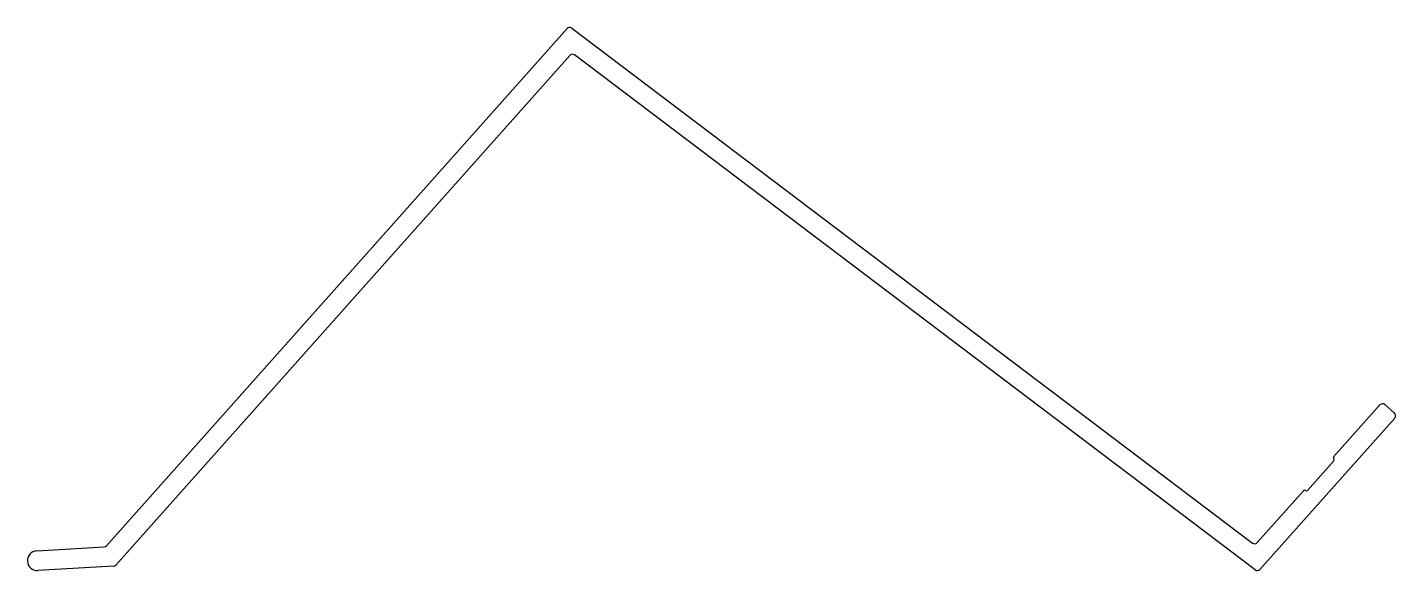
# Model space of a CAD drawing. Header units: inches. Extents: x -50.5 to 46, y 1.7 to 40.1.
import ezdxf

# ---------------------------------------------------------------- set-up
doc = ezdxf.new("R2010")
doc.units = ezdxf.units.IN
doc.header["$MEASUREMENT"] = 0
doc.layers.add('BEAD', color=152, linetype='Continuous')

msp = doc.modelspace()

# ---------------------------------------------------------------- linework, layer by layer
at = {"layer": 'BEAD', "color": 7}
for p, q in [((-44.903, 3.489), (-12.415, 40.004)), ((-12.078, 40.037), (35.939, 3.674)), ((-12.229, 38.107), (-44.243, 2.125)), ((36.126, 1.777), (-11.892, 38.14)), ((41.666, 9.765), (44.928, 13.431)), ((45.281, 13.452), (45.954, 12.854)), ((45.974, 12.501), (36.463, 1.811)), ((39.822, 7.391), (41.683, 9.482)), ((36.277, 3.708), (39.539, 7.374)), ((-49.828, 3.128), (-45.076, 3.406)), ((-44.415, 2.042), (-49.746, 1.731))]:
    msp.add_line(p, q, dxfattribs=at)
for centre, radius, start, end in [((-12.229, 39.838), 0.25, 52.86393, 138.34), ((-12.043, 37.941), 0.25, 52.86393, 138.34), ((45.115, 13.265), 0.25, 48.34, 138.34), ((45.788, 12.667), 0.25, 318.34, 48.34), ((41.741, 9.698), 0.1, 138.34, 228.34), ((41.608, 9.549), 0.1, 318.34, 48.34), ((39.614, 7.308), 0.1, 48.34, 138.34), ((39.747, 7.457), 0.1, 228.34, 318.34), ((-49.787, 2.43), 0.7, 93.34, 138.34), ((-45.09, 3.655), 0.25, 273.34, 318.34), ((36.09, 3.874), 0.25, 232.86393, 318.34), ((-49.787, 2.43), 0.7, 138.34, 228.34), ((-44.43, 2.291), 0.25, 273.34, 318.34), ((-49.787, 2.43), 0.7, 228.34, 273.34), ((36.276, 1.977), 0.25, 232.86393, 318.34)]:
    msp.add_arc(centre, radius, start, end, dxfattribs=at)

doc.saveas('drawing.dxf')
